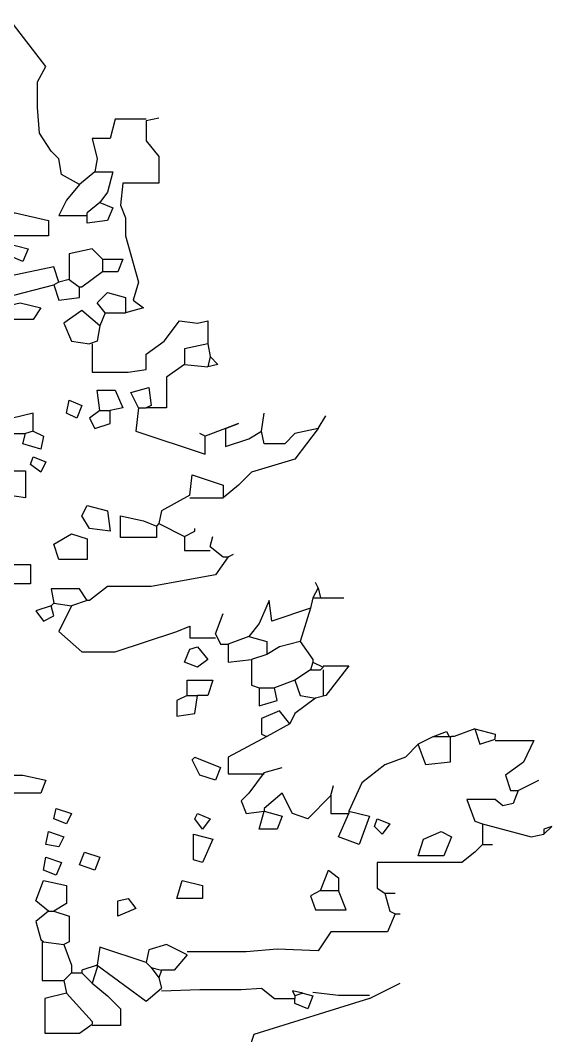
# Model space of a CAD drawing. Header units: metres. Extents: x -4 to 3.1, y -0.2 to 10.8.
# Drawn here: x -0.091 to 2.265, y 6.289 to 10.791 of the extents above; entities that cross this region are included whole.
import ezdxf

# ---------------------------------------------------------------- set-up
doc = ezdxf.new("R2010")
doc.units = ezdxf.units.M
doc.header["$LTSCALE"] = 0.2

msp = doc.modelspace()

# ---------------------------------------------------------------- linework, layer by layer
at = {"linetype": 'Continuous', "flags": 128}
for points in [[(0.1707, 10.0622), (0.0911, 10.1077), (0.0797, 10.176), (0.0455, 10.2102), (-0.0057, 10.2898), (-0.0142, 10.4037), (-0.0142, 10.5175), (0.0228, 10.5858), (-0.1366, 10.7907)], [(0.4667, 10.3468), (0.5236, 10.3581)], [(0.4667, 10.3468), (0.5236, 10.3581)], [(0.4667, 10.3468), (0.5236, 10.3581)], [(0.4667, 10.3468), (0.5236, 10.3581)], [(0.4667, 10.3468), (0.5236, 10.3581)], [(0.4667, 10.3468), (0.5236, 10.3581)], [(0.4667, 10.3468), (0.5236, 10.3581)], [(0.4667, 10.3468), (0.5236, 10.3581)], [(0.4667, 10.3524), (0.3301, 10.3524), (0.3073, 10.2671), (0.2277, 10.2671), (0.2504, 10.176), (0.239, 10.1191)], [(0.4667, 10.3524), (0.3301, 10.3524), (0.3073, 10.2671), (0.2277, 10.2671), (0.2504, 10.176), (0.239, 10.1191)], [(0.4667, 10.3524), (0.3301, 10.3524), (0.3073, 10.2671), (0.2277, 10.2671), (0.2504, 10.176), (0.239, 10.1191)], [(0.4667, 10.3524), (0.3301, 10.3524), (0.3073, 10.2671), (0.2277, 10.2671), (0.2504, 10.176), (0.239, 10.1191)], [(0.4667, 10.3524), (0.3301, 10.3524), (0.3073, 10.2671), (0.2277, 10.2671), (0.2504, 10.176), (0.239, 10.1191)], [(0.4667, 10.3524), (0.3301, 10.3524), (0.3073, 10.2671), (0.2277, 10.2671), (0.2504, 10.176), (0.239, 10.1191)], [(0.4667, 10.3524), (0.3301, 10.3524), (0.3073, 10.2671), (0.2277, 10.2671), (0.2504, 10.176), (0.239, 10.1191)], [(0.4667, 10.3524), (0.3301, 10.3524), (0.3073, 10.2671), (0.2277, 10.2671), (0.2504, 10.176), (0.239, 10.1191)], [(0.4667, 10.3524), (0.3301, 10.3524), (0.3073, 10.2671), (0.2277, 10.2671), (0.2504, 10.176), (0.239, 10.1191)], [(0.4667, 10.3524), (0.3301, 10.3524), (0.3073, 10.2671), (0.2277, 10.2671), (0.2504, 10.176), (0.239, 10.1191)], [(0.4667, 10.3524), (0.3301, 10.3524), (0.3073, 10.2671), (0.2277, 10.2671), (0.2504, 10.176), (0.239, 10.1191)], [(0.4667, 10.3524), (0.3301, 10.3524), (0.3073, 10.2671), (0.2277, 10.2671), (0.2504, 10.176), (0.239, 10.1191)], [(0.4667, 10.3524), (0.3301, 10.3524), (0.3073, 10.2671), (0.2277, 10.2671), (0.2504, 10.176), (0.239, 10.1191)], [(0.4667, 10.3524), (0.3301, 10.3524), (0.3073, 10.2671), (0.2277, 10.2671), (0.2504, 10.176), (0.239, 10.1191)], [(0.4667, 10.3524), (0.3301, 10.3524), (0.3073, 10.2671), (0.2277, 10.2671), (0.2504, 10.176), (0.239, 10.1191)], [(0.4667, 10.3524), (0.3301, 10.3524), (0.3073, 10.2671), (0.2277, 10.2671), (0.2504, 10.176), (0.239, 10.1191)], [(0.4667, 10.3524), (0.3301, 10.3524), (0.3073, 10.2671), (0.2277, 10.2671), (0.2504, 10.176), (0.239, 10.1191)], [(0.4667, 10.3524), (0.3301, 10.3524), (0.3073, 10.2671), (0.2277, 10.2671), (0.2504, 10.176), (0.239, 10.1191)], [(0.4667, 10.3524), (0.3301, 10.3524), (0.3073, 10.2671), (0.2277, 10.2671), (0.2504, 10.176), (0.239, 10.1191)], [(0.4667, 10.3524), (0.3301, 10.3524), (0.3073, 10.2671), (0.2277, 10.2671), (0.2504, 10.176), (0.239, 10.1191)], [(0.4667, 10.3524), (0.3301, 10.3524), (0.3073, 10.2671), (0.2277, 10.2671), (0.2504, 10.176), (0.239, 10.1191)], [(0.4667, 10.3524), (0.3301, 10.3524), (0.3073, 10.2671), (0.2277, 10.2671), (0.2504, 10.176), (0.239, 10.1191)], [(0.4667, 10.3468), (0.4667, 10.2557), (0.5236, 10.1874), (0.5236, 10.0679), (0.3642, 10.0679), (0.3529, 9.9711), (0.3756, 9.9142), (0.3756, 9.8345), (0.4325, 9.6297), (0.4098, 9.55), (0.4553, 9.5158), (0.3756, 9.4931)], [(0.4667, 10.3468), (0.4667, 10.2557), (0.5236, 10.1874), (0.5236, 10.0679), (0.3642, 10.0679), (0.3529, 9.9711), (0.3756, 9.9142), (0.3756, 9.8345), (0.4325, 9.6297), (0.4098, 9.55), (0.4553, 9.5158), (0.3756, 9.4931)], [(0.4667, 10.3468), (0.4667, 10.2557), (0.5236, 10.1874), (0.5236, 10.0679), (0.3642, 10.0679), (0.3529, 9.9711), (0.3756, 9.9142), (0.3756, 9.8345), (0.4325, 9.6297), (0.4098, 9.55), (0.4553, 9.5158), (0.3756, 9.4931)], [(0.239, 10.1191), (0.1707, 10.0622)], [(0.239, 10.1191), (0.1707, 10.0622)], [(0.239, 10.1191), (0.1707, 10.0622)], [(0.239, 10.1191), (0.1707, 10.0622)], [(0.239, 10.1191), (0.1707, 10.0622)], [(0.239, 10.1191), (0.3187, 10.1191), (0.2959, 10.028), (0.2618, 9.9825)], [(0.239, 10.1191), (0.3187, 10.1191), (0.2959, 10.028), (0.2618, 9.9825)], [(0.239, 10.1191), (0.3187, 10.1191), (0.2959, 10.028), (0.2618, 9.9825)], [(0.239, 10.1191), (0.3187, 10.1191), (0.2959, 10.028), (0.2618, 9.9825)], [(0.239, 10.1191), (0.3187, 10.1191), (0.2959, 10.028), (0.2618, 9.9825)], [(0.239, 10.1191), (0.3187, 10.1191), (0.2959, 10.028), (0.2618, 9.9825)], [(0.239, 10.1191), (0.3187, 10.1191), (0.2959, 10.028), (0.2618, 9.9825)], [(0.239, 10.1191), (0.3187, 10.1191), (0.2959, 10.028), (0.2618, 9.9825)], [(0.239, 10.1191), (0.3187, 10.1191), (0.2959, 10.028), (0.2618, 9.9825)], [(0.1707, 10.0622), (0.1138, 9.9939), (0.0797, 9.9256), (0.2049, 9.9256)], [(0.1707, 10.0622), (0.1138, 9.9939), (0.0797, 9.9256), (0.2049, 9.9256)], [(0.1707, 10.0622), (0.1138, 9.9939), (0.0797, 9.9256), (0.2049, 9.9256)], [(0.1707, 10.0622), (0.1138, 9.9939), (0.0797, 9.9256), (0.2049, 9.9256)], [(0.1707, 10.0622), (0.1138, 9.9939), (0.0797, 9.9256), (0.2049, 9.9256)], [(0.1707, 10.0622), (0.1138, 9.9939), (0.0797, 9.9256), (0.2049, 9.9256)], [(0.1707, 10.0622), (0.1138, 9.9939), (0.0797, 9.9256), (0.2049, 9.9256)], [(0.1707, 10.0622), (0.1138, 9.9939), (0.0797, 9.9256), (0.2049, 9.9256)], [(0.1707, 10.0622), (0.1138, 9.9939), (0.0797, 9.9256), (0.2049, 9.9256)], [(0.1707, 10.0622), (0.1138, 9.9939), (0.0797, 9.9256), (0.2049, 9.9256)], [(0.1707, 10.0622), (0.1138, 9.9939), (0.0797, 9.9256), (0.2049, 9.9256)], [(0.1707, 10.0622), (0.1138, 9.9939), (0.0797, 9.9256), (0.2049, 9.9256)], [(0.1707, 10.0622), (0.1138, 9.9939), (0.0797, 9.9256), (0.2049, 9.9256)], [(0.1707, 10.0622), (0.1138, 9.9939), (0.0797, 9.9256), (0.2049, 9.9256)], [(0.1707, 10.0622), (0.1138, 9.9939), (0.0797, 9.9256), (0.2049, 9.9256)], [(0.1707, 10.0622), (0.1138, 9.9939), (0.0797, 9.9256), (0.2049, 9.9256)], [(0.1707, 10.0622), (0.1138, 9.9939), (0.0797, 9.9256), (0.2049, 9.9256)], [(0.1707, 10.0622), (0.1138, 9.9939), (0.0797, 9.9256), (0.2049, 9.9256)], [(0.2618, 9.9825), (0.3187, 9.9597), (0.2959, 9.9028), (0.2049, 9.8915), (0.2049, 9.937)], [(0.2618, 9.9825), (0.3187, 9.9597), (0.2959, 9.9028), (0.2049, 9.8915), (0.2049, 9.937)], [(0.2618, 9.9825), (0.2049, 9.937)], [(0.2618, 9.9825), (0.2049, 9.937)], [(0.2618, 9.9825), (0.2049, 9.937)], [(0.2618, 9.9825), (0.2049, 9.937)], [(-0.1138, 9.937), (0.0341, 9.9028), (0.0341, 9.8345), (-0.2504, 9.8345), (-0.2618, 9.937), (-0.1138, 9.937)], [(-0.1138, 9.937), (0.0341, 9.9028), (0.0341, 9.8345), (-0.2504, 9.8345), (-0.2618, 9.937), (-0.1138, 9.937)], [(-0.148, 9.8004), (-0.0569, 9.7776), (-0.0797, 9.7207), (-0.1594, 9.7549), (-0.148, 9.8004)], [(0.2732, 9.7321), (0.2277, 9.7776), (0.1252, 9.7549), (0.1252, 9.641)], [(0.2732, 9.7321), (0.2277, 9.7776), (0.1252, 9.7549), (0.1252, 9.641)], [(0.2732, 9.7321), (0.3642, 9.7321), (0.3415, 9.6752), (0.2732, 9.6752)], [(0.2732, 9.7321), (0.3642, 9.7321), (0.3415, 9.6752), (0.2732, 9.6752)], [(0.2732, 9.7321), (0.3642, 9.7321), (0.3415, 9.6752), (0.2732, 9.6752)], [(0.2732, 9.7321), (0.3642, 9.7321), (0.3415, 9.6752), (0.2732, 9.6752)], [(0.2732, 9.7321), (0.2732, 9.6752)], [(0.2732, 9.7321), (0.3642, 9.7321), (0.3415, 9.6752), (0.2732, 9.6752)], [(0.2732, 9.7321), (0.2732, 9.6752)], [(0.2732, 9.7321), (0.2732, 9.6752)], [(0.2732, 9.7321), (0.2732, 9.6752)], [(0.0797, 9.6297), (0.0569, 9.698), (-0.1594, 9.6524), (-0.1594, 9.5614), (0.0569, 9.6183)], [(0.0797, 9.6297), (0.0569, 9.698), (-0.1594, 9.6524), (-0.1594, 9.5614), (0.0569, 9.6183)], [(0.0797, 9.6297), (0.0569, 9.698), (-0.1594, 9.6524), (-0.1594, 9.5614), (0.0569, 9.6183)], [(0.0797, 9.6297), (0.0569, 9.698), (-0.1594, 9.6524), (-0.1594, 9.5614), (0.0569, 9.6183)], [(0.0797, 9.6297), (0.0569, 9.698), (-0.1594, 9.6524), (-0.1594, 9.5614), (0.0569, 9.6183)], [(0.0797, 9.6297), (0.0569, 9.698), (-0.1594, 9.6524), (-0.1594, 9.5614), (0.0569, 9.6183)], [(0.0797, 9.6297), (0.0569, 9.698), (-0.1594, 9.6524), (-0.1594, 9.5614), (0.0569, 9.6183)], [(0.0797, 9.6297), (0.0569, 9.698), (-0.1594, 9.6524), (-0.1594, 9.5614), (0.0569, 9.6183)], [(0.1252, 9.641), (0.0797, 9.6297)], [(0.1252, 9.641), (0.0797, 9.6297)], [(0.1252, 9.641), (0.0797, 9.6297)], [(0.1252, 9.641), (0.1707, 9.6069)], [(0.1252, 9.641), (0.1707, 9.6069)], [(0.1252, 9.641), (0.1707, 9.6069)], [(0.1252, 9.641), (0.1707, 9.6069)], [(0.1252, 9.641), (0.1707, 9.6069)], [(0.2732, 9.6752), (0.1821, 9.6069), (0.1707, 9.6069)], [(0.2732, 9.6752), (0.1821, 9.6069), (0.1707, 9.6069)], [(0.2732, 9.6752), (0.1821, 9.6069), (0.1707, 9.6069)], [(0.2732, 9.6752), (0.1821, 9.6069), (0.1707, 9.6069)], [(0.2732, 9.6752), (0.1821, 9.6069), (0.1707, 9.6069)], [(0.2732, 9.6752), (0.1821, 9.6069), (0.1707, 9.6069)], [(0.2732, 9.6752), (0.1821, 9.6069), (0.1707, 9.6069)], [(0.2732, 9.6752), (0.1821, 9.6069), (0.1707, 9.6069)], [(0.0797, 9.6297), (0.0569, 9.6183)], [(0.0797, 9.6297), (0.0569, 9.6183)], [(0.0797, 9.6297), (0.0569, 9.6183)], [(0.0569, 9.6183), (0.0797, 9.55), (0.1707, 9.5614), (0.1707, 9.6069)], [(0.0569, 9.6183), (0.0797, 9.55), (0.1707, 9.5614), (0.1707, 9.6069)], [(0.2846, 9.4931), (0.2504, 9.5386), (0.2959, 9.5841), (0.3756, 9.5614), (0.3756, 9.4931)], [(0.2846, 9.4931), (0.2504, 9.5386), (0.2959, 9.5841), (0.3756, 9.5614), (0.3756, 9.4931)], [(0.2846, 9.4931), (0.2504, 9.5386), (0.2959, 9.5841), (0.3756, 9.5614), (0.3756, 9.4931)], [(0.2846, 9.4931), (0.2504, 9.5386), (0.2959, 9.5841), (0.3756, 9.5614), (0.3756, 9.4931)], [(0.2846, 9.4931), (0.2504, 9.5386), (0.2959, 9.5841), (0.3756, 9.5614), (0.3756, 9.4931)], [(-0.0911, 9.5386), (0, 9.5158), (-0.0341, 9.4646), (-0.1594, 9.4646), (-0.1366, 9.5272), (-0.0911, 9.5386)], [(0.2618, 9.4362), (0.1821, 9.5044), (0.1024, 9.4475), (0.1366, 9.3679), (0.2163, 9.3565)], [(0.2618, 9.4362), (0.1821, 9.5044), (0.1024, 9.4475), (0.1366, 9.3679), (0.2163, 9.3565)], [(0.2618, 9.4362), (0.1821, 9.5044), (0.1024, 9.4475), (0.1366, 9.3679), (0.2163, 9.3565)], [(0.2618, 9.4362), (0.1821, 9.5044), (0.1024, 9.4475), (0.1366, 9.3679), (0.2163, 9.3565)], [(0.2618, 9.4362), (0.1821, 9.5044), (0.1024, 9.4475), (0.1366, 9.3679), (0.2163, 9.3565)], [(0.2618, 9.4362), (0.1821, 9.5044), (0.1024, 9.4475), (0.1366, 9.3679), (0.2163, 9.3565)], [(0.2618, 9.4362), (0.1821, 9.5044), (0.1024, 9.4475), (0.1366, 9.3679), (0.2163, 9.3565)], [(0.2618, 9.4362), (0.1821, 9.5044), (0.1024, 9.4475), (0.1366, 9.3679), (0.2163, 9.3565)], [(0.2618, 9.4362), (0.1821, 9.5044), (0.1024, 9.4475), (0.1366, 9.3679), (0.2163, 9.3565)], [(0.2618, 9.4362), (0.1821, 9.5044), (0.1024, 9.4475), (0.1366, 9.3679), (0.2163, 9.3565)], [(0.2618, 9.4362), (0.1821, 9.5044), (0.1024, 9.4475), (0.1366, 9.3679), (0.2163, 9.3565)], [(0.2618, 9.4362), (0.1821, 9.5044), (0.1024, 9.4475), (0.1366, 9.3679), (0.2163, 9.3565)], [(0.2618, 9.4362), (0.1821, 9.5044), (0.1024, 9.4475), (0.1366, 9.3679), (0.2163, 9.3565)], [(0.2618, 9.4362), (0.1821, 9.5044), (0.1024, 9.4475), (0.1366, 9.3679), (0.2163, 9.3565)], [(0.2618, 9.4362), (0.1821, 9.5044), (0.1024, 9.4475), (0.1366, 9.3679), (0.2163, 9.3565)], [(0.2618, 9.4362), (0.1821, 9.5044), (0.1024, 9.4475), (0.1366, 9.3679), (0.2163, 9.3565)], [(0.2618, 9.4362), (0.1821, 9.5044), (0.1024, 9.4475), (0.1366, 9.3679), (0.2163, 9.3565)], [(0.2618, 9.4362), (0.1821, 9.5044), (0.1024, 9.4475), (0.1366, 9.3679), (0.2163, 9.3565)], [(0.2618, 9.4362), (0.1821, 9.5044), (0.1024, 9.4475), (0.1366, 9.3679), (0.2163, 9.3565)], [(0.2618, 9.4362), (0.1821, 9.5044), (0.1024, 9.4475), (0.1366, 9.3679), (0.2163, 9.3565)], [(0.2618, 9.4362), (0.1821, 9.5044), (0.1024, 9.4475), (0.1366, 9.3679), (0.2163, 9.3565)], [(0.2618, 9.4362), (0.1821, 9.5044), (0.1024, 9.4475), (0.1366, 9.3679), (0.2163, 9.3565)], [(0.2618, 9.4362), (0.1821, 9.5044), (0.1024, 9.4475), (0.1366, 9.3679), (0.2163, 9.3565)], [(0.2618, 9.4362), (0.1821, 9.5044), (0.1024, 9.4475), (0.1366, 9.3679), (0.2163, 9.3565)], [(0.2618, 9.4362), (0.1821, 9.5044), (0.1024, 9.4475), (0.1366, 9.3679), (0.2163, 9.3565)], [(0.2618, 9.4362), (0.1821, 9.5044), (0.1024, 9.4475), (0.1366, 9.3679), (0.2163, 9.3565)], [(0.2277, 9.3565), (0.2277, 9.2313), (0.387, 9.2313), (0.4667, 9.2427), (0.4667, 9.3109), (0.5464, 9.3679), (0.6147, 9.4589), (0.6943, 9.4475), (0.7399, 9.4589), (0.7399, 9.3565)], [(0.2846, 9.4931), (0.2618, 9.4362)], [(0.2846, 9.4931), (0.2618, 9.4362)], [(0.2846, 9.4931), (0.3756, 9.4931)], [(0.2846, 9.4931), (0.3756, 9.4931)], [(0.2846, 9.4931), (0.3756, 9.4931)], [(0.2618, 9.4362), (0.2504, 9.3679), (0.2163, 9.3565)], [(0.2618, 9.4362), (0.2504, 9.3679), (0.2163, 9.3565)], [(0.2618, 9.4362), (0.2504, 9.3679), (0.2163, 9.3565)], [(0.7399, 9.3565), (0.6374, 9.3337), (0.6374, 9.2654)], [(0.7399, 9.3565), (0.6374, 9.3337), (0.6374, 9.2654)], [(0.7399, 9.3565), (0.6374, 9.3337), (0.6374, 9.2654)], [(0.7399, 9.3565), (0.7512, 9.2996)], [(0.7512, 9.2996), (0.7854, 9.2654), (0.7399, 9.254)], [(0.7512, 9.2996), (0.7399, 9.254)], [(0.7512, 9.2996), (0.7399, 9.254)], [(0.7512, 9.2996), (0.7854, 9.2654), (0.7399, 9.254)], [(0.6374, 9.2654), (0.5577, 9.2085), (0.5577, 9.0719), (0.4667, 9.0719)], [(0.6374, 9.2654), (0.5577, 9.2085), (0.5577, 9.0719), (0.4667, 9.0719)], [(0.6374, 9.2654), (0.5577, 9.2085), (0.5577, 9.0719), (0.4667, 9.0719)], [(0.6374, 9.2654), (0.5577, 9.2085), (0.5577, 9.0719), (0.4667, 9.0719)], [(0.6374, 9.2654), (0.5577, 9.2085), (0.5577, 9.0719), (0.4667, 9.0719)], [(0.6374, 9.2654), (0.5577, 9.2085), (0.5577, 9.0719), (0.4667, 9.0719)], [(0.6374, 9.2654), (0.5577, 9.2085), (0.5577, 9.0719), (0.4667, 9.0719)], [(0.6374, 9.2654), (0.5577, 9.2085), (0.5577, 9.0719), (0.4667, 9.0719)], [(0.6374, 9.2654), (0.7399, 9.254)], [(0.6374, 9.2654), (0.7399, 9.254)], [(0.6374, 9.2654), (0.7399, 9.254)], [(0.6374, 9.2654), (0.7399, 9.254)], [(0.2618, 9.0605), (0.2504, 9.1516), (0.3301, 9.1516), (0.3642, 9.0719), (0.3073, 9.0605)], [(0.2618, 9.0605), (0.2504, 9.1516), (0.3301, 9.1516), (0.3642, 9.0719), (0.3073, 9.0605)], [(0.2618, 9.0605), (0.2504, 9.1516), (0.3301, 9.1516), (0.3642, 9.0719), (0.3073, 9.0605)], [(0.4325, 9.0719), (0.3984, 9.1402), (0.4781, 9.163), (0.4894, 9.0833), (0.4667, 9.0719)], [(0.1252, 9.1061), (0.1821, 9.0833), (0.1594, 9.0264), (0.1138, 9.0491), (0.1252, 9.1061)], [(0.1252, 9.1061), (0.1821, 9.0833), (0.1594, 9.0264), (0.1138, 9.0491), (0.1252, 9.1061)], [(-0.0341, 8.9695), (-0.0341, 9.0491), (-0.1252, 9.0264), (-0.1252, 8.9581), (-0.0683, 8.9581)], [(-0.0341, 8.9695), (-0.0341, 9.0491), (-0.1252, 9.0264), (-0.1252, 8.9581), (-0.0683, 8.9581)], [(-0.0341, 8.9695), (-0.0341, 9.0491), (-0.1252, 9.0264), (-0.1252, 8.9581), (-0.0683, 8.9581)], [(-0.0341, 8.9695), (-0.0341, 9.0491), (-0.1252, 9.0264), (-0.1252, 8.9581), (-0.0683, 8.9581)], [(0.2618, 9.0605), (0.2163, 9.0264), (0.239, 8.9808), (0.3073, 9.0036), (0.3073, 9.0605)], [(0.2618, 9.0605), (0.2163, 9.0264), (0.239, 8.9808), (0.3073, 9.0036), (0.3073, 9.0605)], [(0.2618, 9.0605), (0.2163, 9.0264), (0.239, 8.9808), (0.3073, 9.0036), (0.3073, 9.0605)], [(0.2618, 9.0605), (0.2163, 9.0264), (0.239, 8.9808), (0.3073, 9.0036), (0.3073, 9.0605)], [(0.2618, 9.0605), (0.2163, 9.0264), (0.239, 8.9808), (0.3073, 9.0036), (0.3073, 9.0605)], [(0.2618, 9.0605), (0.2163, 9.0264), (0.239, 8.9808), (0.3073, 9.0036), (0.3073, 9.0605)], [(0.2618, 9.0605), (0.2163, 9.0264), (0.239, 8.9808), (0.3073, 9.0036), (0.3073, 9.0605)], [(0.2618, 9.0605), (0.2163, 9.0264), (0.239, 8.9808), (0.3073, 9.0036), (0.3073, 9.0605)], [(0.2618, 9.0605), (0.2163, 9.0264), (0.239, 8.9808), (0.3073, 9.0036), (0.3073, 9.0605)], [(0.2618, 9.0605), (0.3073, 9.0605)], [(0.2618, 9.0605), (0.3073, 9.0605)], [(0.2618, 9.0605), (0.3073, 9.0605)], [(0.2618, 9.0605), (0.3073, 9.0605)], [(0.4325, 9.0719), (0.4212, 8.9695), (0.7285, 8.867), (0.7285, 8.9467)], [(0.4325, 9.0719), (0.4667, 9.0719)], [(0.4325, 9.0719), (0.4667, 9.0719)], [(0.4325, 9.0719), (0.4667, 9.0719)], [(0.4325, 9.0719), (0.4667, 9.0719)], [(0.4325, 9.0719), (0.4667, 9.0719)], [(0.4325, 9.0719), (0.4667, 9.0719)], [(0.4325, 9.0719), (0.4667, 9.0719)], [(0.4325, 9.0719), (0.4667, 9.0719)], [(0.4325, 9.0719), (0.4667, 9.0719)], [(0.4325, 9.0719), (0.4667, 9.0719)], [(0.9789, 8.9695), (0.9903, 9.0491)], [(0.9789, 8.9695), (0.9903, 9.0491)], [(0.9789, 8.9695), (0.9903, 9.0491)], [(0.9789, 8.9695), (0.9903, 9.0491)], [(0.9789, 8.9695), (0.9903, 9.0491)], [(0.9789, 8.9695), (0.9903, 9.0491)], [(0.9789, 8.9695), (0.9903, 9.0491)], [(0.9789, 8.9695), (0.9903, 9.0491)], [(0.9789, 8.9695), (0.9903, 9.0491)], [(0.9789, 8.9695), (0.9903, 9.0491)], [(0.9789, 8.9695), (0.9903, 9.0491)], [(0.9789, 8.9695), (0.9903, 9.0491)], [(1.2293, 8.9808), (1.2635, 9.0378)], [(1.2293, 8.9808), (1.2635, 9.0378)], [(-0.0341, 8.9695), (0.0114, 8.9467), (0, 8.8898), (-0.0797, 8.9126), (-0.0683, 8.9581)], [(-0.0341, 8.9695), (0.0114, 8.9467), (0, 8.8898), (-0.0797, 8.9126), (-0.0683, 8.9581)], [(-0.0341, 8.9695), (0.0114, 8.9467), (0, 8.8898), (-0.0797, 8.9126), (-0.0683, 8.9581)], [(-0.0341, 8.9695), (0.0114, 8.9467), (0, 8.8898), (-0.0797, 8.9126), (-0.0683, 8.9581)], [(-0.0341, 8.9695), (0.0114, 8.9467), (0, 8.8898), (-0.0797, 8.9126), (-0.0683, 8.9581)], [(-0.0341, 8.9695), (0.0114, 8.9467), (0, 8.8898), (-0.0797, 8.9126), (-0.0683, 8.9581)], [(-0.0341, 8.9695), (-0.0683, 8.9581)], [(0.8195, 8.9808), (0.7285, 8.9467)], [(1.2293, 8.9808), (1.1269, 8.8443), (0.9334, 8.7873), (0.8765, 8.7304), (0.8082, 8.6735)], [(1.2293, 8.9808), (1.1269, 8.8443), (0.9334, 8.7873), (0.8765, 8.7304), (0.8082, 8.6735)], [(0.8195, 8.9808), (0.8765, 9.0036), (0.8195, 8.9808)], [(0.8195, 8.9808), (0.8765, 9.0036), (0.8195, 8.9808)], [(0.8195, 8.9808), (0.8765, 9.0036), (0.8195, 8.9808)], [(0.8195, 8.9808), (0.8765, 9.0036), (0.8195, 8.9808)], [(0.8195, 8.9808), (0.8765, 9.0036), (0.8195, 8.9808)], [(0.8195, 8.9808), (0.8765, 9.0036), (0.8195, 8.9808)], [(0.8195, 8.9808), (0.8765, 9.0036), (0.8195, 8.9808)], [(0.8195, 8.9808), (0.8765, 9.0036), (0.8195, 8.9808)], [(0.8195, 8.9808), (0.8195, 8.9695)], [(0.8195, 8.9808), (0.8195, 8.9695)], [(0.8195, 8.9808), (0.8195, 8.9695)], [(0.8195, 8.9808), (0.8195, 8.9695)], [(0.8195, 8.9808), (0.8195, 8.9695)], [(0.8195, 8.9695), (0.8195, 8.9012), (0.922, 8.9353), (0.9789, 8.9695)], [(0.8195, 8.9695), (0.8195, 8.9012), (0.922, 8.9353), (0.9789, 8.9695)], [(0.8195, 8.9695), (0.8195, 8.9012), (0.922, 8.9353), (0.9789, 8.9695)], [(1.2293, 8.9808), (1.1269, 8.9581), (1.0813, 8.9126), (0.9903, 8.9126), (0.9789, 8.9695)], [(1.2293, 8.9808), (1.1269, 8.9581), (1.0813, 8.9126), (0.9903, 8.9126), (0.9789, 8.9695)], [(0.7285, 8.9467), (0.7057, 8.9581)], [(0.7285, 8.9467), (0.7057, 8.9581)], [(0.7285, 8.9467), (0.7057, 8.9581)], [(0.7285, 8.9467), (0.7057, 8.9581)], [(0.7285, 8.9467), (0.7057, 8.9581)], [(0.7285, 8.9467), (0.7057, 8.9581)], [(-0.0341, 8.8556), (0.0228, 8.8329), (0, 8.7873), (-0.0455, 8.8215), (-0.0341, 8.8556)], [(-0.0341, 8.8556), (0.0228, 8.8329), (0, 8.7873), (-0.0455, 8.8215), (-0.0341, 8.8556)], [(-0.1935, 8.7077), (-0.1821, 8.793), (-0.0683, 8.793), (-0.0683, 8.6735), (-0.148, 8.6849)], [(0.6602, 8.6849), (0.6716, 8.776), (0.8082, 8.7304), (0.8082, 8.6735)], [(0.6602, 8.6849), (0.6716, 8.776), (0.8082, 8.7304), (0.8082, 8.6735)], [(0.6602, 8.6849), (0.535, 8.6166), (0.5236, 8.5597)], [(0.6602, 8.6849), (0.535, 8.6166), (0.5236, 8.5597)], [(0.6602, 8.6735), (0.7854, 8.6735), (0.8082, 8.6735)], [(0.6602, 8.6735), (0.7854, 8.6735), (0.8082, 8.6735)], [(0.6602, 8.6735), (0.7854, 8.6735), (0.8082, 8.6735)], [(0.2049, 8.6394), (0.2959, 8.6166), (0.3073, 8.5255), (0.2163, 8.5369), (0.1821, 8.5938), (0.2049, 8.6394)], [(0.5122, 8.5483), (0.5122, 8.4971), (0.3529, 8.4971), (0.3529, 8.5938), (0.4553, 8.5711), (0.5122, 8.5483)], [(0.5122, 8.5483), (0.5122, 8.4971), (0.3529, 8.4971), (0.3529, 8.5938), (0.4553, 8.5711), (0.5122, 8.5483)], [(0.5122, 8.5483), (0.5122, 8.4971), (0.3529, 8.4971), (0.3529, 8.5938), (0.4553, 8.5711), (0.5122, 8.5483)], [(0.5122, 8.5483), (0.5122, 8.4971), (0.3529, 8.4971), (0.3529, 8.5938), (0.4553, 8.5711), (0.5122, 8.5483)], [(0.5122, 8.5483), (0.5122, 8.4971), (0.3529, 8.4971), (0.3529, 8.5938), (0.4553, 8.5711), (0.5122, 8.5483)], [(0.5236, 8.5597), (0.5122, 8.5483)], [(0.5236, 8.5597), (0.5122, 8.5483)], [(0.5236, 8.5597), (0.5122, 8.5483)], [(0.5236, 8.5597), (0.6374, 8.5028)], [(0.5236, 8.5597), (0.6374, 8.5028)], [(0.1366, 8.5142), (0.2049, 8.4914), (0.2049, 8.4003), (0.0797, 8.4003), (0.0569, 8.4686), (0.1366, 8.5142)], [(0.6374, 8.5028), (0.683, 8.5255), (0.683, 8.5369)], [(0.6374, 8.5028), (0.683, 8.5255), (0.683, 8.5369)], [(0.6374, 8.5028), (0.683, 8.5255), (0.683, 8.5369)], [(0.6374, 8.5028), (0.683, 8.5255), (0.683, 8.5369)], [(0.6374, 8.5028), (0.683, 8.5255), (0.683, 8.5369)], [(0.6374, 8.5028), (0.683, 8.5255), (0.683, 8.5369)], [(0.6374, 8.5028), (0.683, 8.5255), (0.683, 8.5369)], [(0.6374, 8.5028), (0.6374, 8.4402), (0.7512, 8.4402)], [(0.6374, 8.5028), (0.6374, 8.4402), (0.7512, 8.4402)], [(0.6374, 8.5028), (0.6374, 8.4402), (0.7512, 8.4402)], [(0.6374, 8.5028), (0.6374, 8.4402), (0.7512, 8.4402)], [(0.6374, 8.5028), (0.6374, 8.4402), (0.7512, 8.4402)], [(0.6374, 8.5028), (0.6374, 8.4402), (0.7512, 8.4402)], [(0.6374, 8.5028), (0.6374, 8.4402), (0.7512, 8.4402)], [(0.6374, 8.5028), (0.6374, 8.4402), (0.7512, 8.4402)], [(0.6374, 8.5028), (0.6374, 8.4402), (0.7512, 8.4402)], [(0.6374, 8.5028), (0.6374, 8.4402), (0.7512, 8.4402)], [(0.7512, 8.4573), (0.7626, 8.5028)], [(0.7512, 8.4573), (0.8082, 8.4117), (0.8309, 8.4117)], [(0.7512, 8.4573), (0.8082, 8.4117), (0.8309, 8.4117)], [(0.7512, 8.4573), (0.8082, 8.4117), (0.8309, 8.4117)], [(0.7512, 8.4573), (0.8082, 8.4117), (0.8309, 8.4117)], [(0.8309, 8.4117), (0.8537, 8.4231)], [(0.8309, 8.4117), (0.8537, 8.4231)], [(0.8309, 8.4117), (0.8537, 8.4231)], [(0.8309, 8.4117), (0.8537, 8.4231)], [(0.8309, 8.4117), (0.8537, 8.4231)], [(0.8309, 8.4117), (0.8537, 8.4231)], [(-0.1594, 8.3776), (-0.0455, 8.3776), (-0.0455, 8.2922), (-0.1707, 8.2922), (-0.1594, 8.3776)], [(0.8309, 8.4117), (0.774, 8.332), (0.4894, 8.2808), (0.2959, 8.2808), (0.2163, 8.2182), (0.2049, 8.2182)], [(0.8309, 8.4117), (0.774, 8.332), (0.4894, 8.2808), (0.2959, 8.2808), (0.2163, 8.2182), (0.2049, 8.2182)], [(1.2293, 8.2751), (1.2179, 8.2979)], [(1.2293, 8.2751), (1.2179, 8.2979)], [(1.2293, 8.2751), (1.2179, 8.2979)], [(1.2293, 8.2751), (1.2179, 8.2979)], [(1.2293, 8.2751), (1.2179, 8.2979)], [(1.2293, 8.2751), (1.2179, 8.2979)], [(0.2049, 8.2182), (0.1707, 8.2694), (0.0455, 8.2694), (0.0569, 8.2068)], [(1.2293, 8.2751), (1.2065, 8.2296)], [(1.2293, 8.2751), (1.2065, 8.2296)], [(1.2293, 8.2751), (1.2407, 8.2296)], [(0.0455, 8.1954), (-0.0228, 8.1727), (0.0114, 8.1272), (0.0569, 8.1499), (0.0455, 8.1954)], [(0.0455, 8.1954), (-0.0228, 8.1727), (0.0114, 8.1272), (0.0569, 8.1499), (0.0455, 8.1954)], [(0.0569, 8.2068), (0.0455, 8.1954)], [(0.0569, 8.2068), (0.0455, 8.1954)], [(0.0569, 8.2068), (0.0455, 8.1954)], [(0.0569, 8.2068), (0.0455, 8.1954)], [(0.0569, 8.2068), (0.0455, 8.1954)], [(0.0569, 8.2068), (0.1366, 8.1954)], [(0.0569, 8.2068), (0.1366, 8.1954)], [(0.0569, 8.2068), (0.1366, 8.1954)], [(0.0569, 8.2068), (0.1366, 8.1954)], [(0.1366, 8.1954), (0.0797, 8.0816), (0.1821, 7.9906), (0.3301, 7.9906), (0.6033, 8.0816), (0.6602, 8.1044), (0.6602, 8.0532), (0.774, 8.0532)], [(0.1366, 8.1954), (0.0797, 8.0816), (0.1821, 7.9906), (0.3301, 7.9906), (0.6033, 8.0816), (0.6602, 8.1044), (0.6602, 8.0532), (0.774, 8.0532)], [(0.1366, 8.1954), (0.0797, 8.0816), (0.1821, 7.9906), (0.3301, 7.9906), (0.6033, 8.0816), (0.6602, 8.1044), (0.6602, 8.0532), (0.774, 8.0532)], [(0.2049, 8.2182), (0.1366, 8.1954)], [(0.2049, 8.2182), (0.1366, 8.1954)], [(0.2049, 8.2182), (0.1366, 8.1954)], [(1.1952, 8.1841), (1.0244, 8.1272), (1.0131, 8.2182), (0.9675, 8.1158), (0.922, 8.0589)], [(1.2065, 8.2296), (1.1952, 8.1841)], [(1.2065, 8.2296), (1.1952, 8.1841)], [(1.2065, 8.2296), (1.2407, 8.2296)], [(1.2065, 8.2296), (1.2407, 8.2296)], [(1.2065, 8.2296), (1.2407, 8.2296)], [(1.2407, 8.2296), (1.3431, 8.2296)], [(1.2407, 8.2296), (1.3431, 8.2296)], [(1.2407, 8.2296), (1.3431, 8.2296)], [(1.2407, 8.2296), (1.3431, 8.2296)], [(1.2407, 8.2296), (1.3431, 8.2296)], [(1.2407, 8.2296), (1.3431, 8.2296)], [(0.774, 8.0702), (0.8082, 8.1613)], [(1.1952, 8.1841), (1.1496, 8.0361)], [(1.1952, 8.1841), (1.1496, 8.0361)], [(1.1952, 8.1841), (1.1496, 8.0361)], [(1.1952, 8.1841), (1.1496, 8.0361)], [(1.1952, 8.1841), (1.1496, 8.0361)], [(1.1952, 8.1841), (1.1496, 8.0361)], [(1.1952, 8.1841), (1.1496, 8.0361)], [(0.774, 8.0702), (0.7968, 8.0247), (0.8309, 8.0247)], [(0.774, 8.0702), (0.7968, 8.0247), (0.8309, 8.0247)], [(0.922, 8.0589), (0.8309, 8.0247)], [(0.922, 8.0589), (0.8309, 8.0247)], [(0.922, 8.0589), (1.0017, 8.0361), (1.0017, 7.9792)], [(0.922, 8.0589), (1.0017, 8.0361), (1.0017, 7.9792)], [(0.922, 8.0589), (1.0017, 8.0361), (1.0017, 7.9792)], [(0.922, 8.0589), (1.0017, 8.0361), (1.0017, 7.9792)], [(0.922, 8.0589), (1.0017, 8.0361), (1.0017, 7.9792)], [(0.6943, 8.0133), (0.7399, 7.9564), (0.6943, 7.9223), (0.6374, 7.945), (0.6602, 8.0019), (0.6943, 8.0133)], [(0.8309, 8.0247), (0.8309, 7.945), (0.9334, 7.9564)], [(0.8309, 8.0247), (0.8309, 7.945), (0.9334, 7.9564)], [(0.8309, 8.0247), (0.8309, 7.945), (0.9334, 7.9564)], [(0.8309, 8.0247), (0.8309, 7.945), (0.9334, 7.9564)], [(1.1496, 8.0361), (1.0586, 8.0133), (1.0017, 7.9792)], [(1.1496, 8.0361), (1.0586, 8.0133), (1.0017, 7.9792)], [(1.1496, 8.0361), (1.0586, 8.0133), (1.0017, 7.9792)], [(1.1496, 8.0361), (1.2065, 7.9564), (1.2065, 7.945)], [(1.1496, 8.0361), (1.2065, 7.9564), (1.2065, 7.945)], [(1.1496, 8.0361), (1.2065, 7.9564), (1.2065, 7.945)], [(1.1496, 8.0361), (1.2065, 7.9564), (1.2065, 7.945)], [(1.1496, 8.0361), (1.2065, 7.9564), (1.2065, 7.945)], [(1.1496, 8.0361), (1.2065, 7.9564), (1.2065, 7.945)], [(1.0017, 7.9792), (0.9334, 7.9564)], [(1.0017, 7.9792), (0.9334, 7.9564)], [(1.0017, 7.9792), (0.9334, 7.9564)], [(1.0017, 7.9792), (0.9334, 7.9564)], [(0.9334, 7.9564), (0.9334, 7.8426), (0.9675, 7.8312)], [(0.9334, 7.9564), (0.9334, 7.8426), (0.9675, 7.8312)], [(0.9334, 7.9564), (0.9334, 7.8426), (0.9675, 7.8312)], [(0.9334, 7.9564), (0.9334, 7.8426), (0.9675, 7.8312)], [(0.9334, 7.9564), (0.9334, 7.8426), (0.9675, 7.8312)], [(0.9334, 7.9564), (0.9334, 7.8426), (0.9675, 7.8312)], [(0.9334, 7.9564), (0.9334, 7.8426), (0.9675, 7.8312)], [(1.2065, 7.945), (1.1952, 7.9109)], [(1.2065, 7.945), (1.2521, 7.9223)], [(1.2065, 7.945), (1.2521, 7.9223)], [(1.2521, 7.928), (1.3659, 7.928), (1.2635, 7.7971)], [(1.1952, 7.9109), (1.1269, 7.8654)], [(1.1952, 7.9109), (1.1269, 7.8654)], [(1.1952, 7.9109), (1.1269, 7.8654)], [(1.1952, 7.9109), (1.1269, 7.8654)], [(1.1952, 7.9109), (1.1269, 7.8654)], [(1.1952, 7.9109), (1.2407, 7.9109)], [(1.1952, 7.9109), (1.2407, 7.9109)], [(1.1952, 7.9109), (1.2407, 7.9109)], [(1.1952, 7.9109), (1.2407, 7.9109)], [(1.1952, 7.9109), (1.2407, 7.9109)], [(1.2521, 7.9223), (1.2407, 7.9109)], [(1.2521, 7.9223), (1.2407, 7.9109)], [(1.2521, 7.9223), (1.2407, 7.9109)], [(1.2521, 7.9223), (1.2407, 7.9109)], [(1.2521, 7.9223), (1.2407, 7.9109)], [(1.2521, 7.9223), (1.2407, 7.9109)], [(1.2521, 7.9223), (1.2407, 7.9109)], [(1.2521, 7.9109), (1.2521, 7.7971)], [(0.6488, 7.7971), (0.6488, 7.8654), (0.7626, 7.8654), (0.7399, 7.7971), (0.6943, 7.7971)], [(0.6488, 7.7971), (0.6488, 7.8654), (0.7626, 7.8654), (0.7399, 7.7971), (0.6943, 7.7971)], [(0.6488, 7.7971), (0.6488, 7.8654), (0.7626, 7.8654), (0.7399, 7.7971), (0.6943, 7.7971)], [(0.6488, 7.7971), (0.6488, 7.8654), (0.7626, 7.8654), (0.7399, 7.7971), (0.6943, 7.7971)], [(0.6488, 7.7971), (0.6488, 7.8654), (0.7626, 7.8654), (0.7399, 7.7971), (0.6943, 7.7971)], [(0.6488, 7.7971), (0.6488, 7.8654), (0.7626, 7.8654), (0.7399, 7.7971), (0.6943, 7.7971)], [(0.6488, 7.7971), (0.6488, 7.8654), (0.7626, 7.8654), (0.7399, 7.7971), (0.6943, 7.7971)], [(0.6488, 7.7971), (0.6488, 7.8654), (0.7626, 7.8654), (0.7399, 7.7971), (0.6943, 7.7971)], [(0.6488, 7.7971), (0.6488, 7.8654), (0.7626, 7.8654), (0.7399, 7.7971), (0.6943, 7.7971)], [(0.6488, 7.7971), (0.6488, 7.8654), (0.7626, 7.8654), (0.7399, 7.7971), (0.6943, 7.7971)], [(1.1269, 7.8654), (1.0358, 7.8312)], [(1.1269, 7.8654), (1.1496, 7.7971), (1.2179, 7.7857)], [(1.1269, 7.8654), (1.1496, 7.7971), (1.2179, 7.7857)], [(0.6488, 7.7971), (0.6033, 7.7743), (0.6033, 7.706), (0.683, 7.7174), (0.6943, 7.7971)], [(0.6488, 7.7971), (0.6033, 7.7743), (0.6033, 7.706), (0.683, 7.7174), (0.6943, 7.7971)], [(0.6488, 7.7971), (0.6943, 7.7971)], [(0.9675, 7.8312), (1.0358, 7.8312)], [(0.9675, 7.8312), (0.9675, 7.7515), (1.0472, 7.7743), (1.0358, 7.8312)], [(0.9675, 7.8312), (0.9675, 7.7515), (1.0472, 7.7743), (1.0358, 7.8312)], [(0.9675, 7.8312), (0.9675, 7.7515), (1.0472, 7.7743), (1.0358, 7.8312)], [(1.2635, 7.7971), (1.2179, 7.7857)], [(1.2635, 7.7971), (1.2179, 7.7857)], [(1.2635, 7.7971), (1.2179, 7.7857)], [(1.2635, 7.7971), (1.2179, 7.7857)], [(1.2635, 7.7971), (1.2179, 7.7857)], [(1.2635, 7.7971), (1.2179, 7.7857)], [(1.2635, 7.7971), (1.2179, 7.7857)], [(1.2635, 7.7971), (1.2179, 7.7857)], [(1.2179, 7.7857), (1.1269, 7.7174), (1.1041, 7.6719)], [(1.2179, 7.7857), (1.1269, 7.7174), (1.1041, 7.6719)], [(1.1041, 7.6719), (1.0586, 7.7288), (0.9789, 7.6946), (0.9789, 7.6263), (1.0017, 7.6149)], [(1.1041, 7.6719), (1.0017, 7.6149)], [(1.1041, 7.6719), (1.0017, 7.6149)], [(1.0017, 7.6149), (0.8309, 7.5239), (0.8309, 7.4499), (0.9903, 7.4499)], [(1.0017, 7.6149), (0.8309, 7.5239), (0.8309, 7.4499), (0.9903, 7.4499)], [(1.0017, 7.6149), (0.8309, 7.5239), (0.8309, 7.4499), (0.9903, 7.4499)], [(1.0017, 7.6149), (0.8309, 7.5239), (0.8309, 7.4499), (0.9903, 7.4499)], [(1.7415, 7.6149), (1.6732, 7.5808)], [(1.8155, 7.6149), (1.8155, 7.5011), (1.7074, 7.4897), (1.6732, 7.5808)], [(1.7415, 7.6149), (1.7985, 7.6377), (1.8098, 7.6149)], [(1.7415, 7.6149), (1.8098, 7.6149)], [(1.7415, 7.6149), (1.8098, 7.6149)], [(1.8098, 7.6149), (1.8212, 7.6149)], [(1.8098, 7.6149), (1.8212, 7.6149)], [(1.8098, 7.6149), (1.8212, 7.6149)], [(1.9237, 7.6491), (1.8326, 7.6149), (1.8212, 7.6149)], [(1.9237, 7.6491), (1.8326, 7.6149), (1.8212, 7.6149)], [(1.9237, 7.6491), (1.8326, 7.6149), (1.8212, 7.6149)], [(1.9237, 7.6491), (1.9464, 7.5808), (2.0147, 7.6036), (2.0147, 7.6149)], [(1.9237, 7.6491), (1.9464, 7.5808), (2.0147, 7.6036), (2.0147, 7.6149)], [(1.9237, 7.6491), (1.9464, 7.5808), (2.0147, 7.6036), (2.0147, 7.6149)], [(1.9237, 7.6491), (1.9464, 7.5808), (2.0147, 7.6036), (2.0147, 7.6149)], [(1.9237, 7.6491), (2.0147, 7.6263), (2.0147, 7.6149)], [(1.9237, 7.6491), (2.0147, 7.6263), (2.0147, 7.6149)], [(1.9237, 7.6491), (2.0147, 7.6263), (2.0147, 7.6149)], [(1.9237, 7.6491), (2.0147, 7.6263), (2.0147, 7.6149)], [(1.9237, 7.6491), (2.0147, 7.6263), (2.0147, 7.6149)], [(1.9237, 7.6491), (2.0147, 7.6263), (2.0147, 7.6149)], [(1.6732, 7.5808), (1.6163, 7.5239), (1.5253, 7.4897), (1.4228, 7.4101), (1.3659, 7.2848)], [(1.6732, 7.5808), (1.6163, 7.5239), (1.5253, 7.4897), (1.4228, 7.4101), (1.3659, 7.2848)], [(1.6732, 7.5808), (1.6163, 7.5239), (1.5253, 7.4897), (1.4228, 7.4101), (1.3659, 7.2848)], [(1.6732, 7.5808), (1.6163, 7.5239), (1.5253, 7.4897), (1.4228, 7.4101), (1.3659, 7.2848)], [(1.6732, 7.5808), (1.6163, 7.5239), (1.5253, 7.4897), (1.4228, 7.4101), (1.3659, 7.2848)], [(1.6732, 7.5808), (1.6163, 7.5239), (1.5253, 7.4897), (1.4228, 7.4101), (1.3659, 7.2848)], [(2.0147, 7.5979), (2.1855, 7.5979), (2.1399, 7.5011), (2.0602, 7.4442), (2.083, 7.3759), (2.1172, 7.3759)], [(0.683, 7.5239), (0.7968, 7.4783), (0.774, 7.4214), (0.7057, 7.4442), (0.6716, 7.5125), (0.683, 7.5239)], [(0.9903, 7.4556), (1.07, 7.4783)], [(0.9903, 7.4556), (1.07, 7.4783)], [(-0.0797, 7.4442), (0.0228, 7.4214), (0, 7.3645), (-0.2277, 7.3645), (-0.2049, 7.4442), (-0.0797, 7.4442)], [(-0.0797, 7.4442), (0.0228, 7.4214), (0, 7.3645), (-0.2277, 7.3645), (-0.2049, 7.4442), (-0.0797, 7.4442)], [(-0.0797, 7.4442), (0.0228, 7.4214), (0, 7.3645), (-0.2277, 7.3645), (-0.2049, 7.4442), (-0.0797, 7.4442)], [(-0.0797, 7.4442), (0.0228, 7.4214), (0, 7.3645), (-0.2277, 7.3645), (-0.2049, 7.4442), (-0.0797, 7.4442)], [(0.9903, 7.4556), (0.922, 7.3645), (0.8878, 7.3304), (0.9106, 7.2735), (0.9903, 7.2848)], [(0.9903, 7.4556), (0.922, 7.3645), (0.8878, 7.3304), (0.9106, 7.2735), (0.9903, 7.2848)], [(1.2862, 7.3531), (1.2976, 7.3987)], [(2.1172, 7.3759), (2.2082, 7.4214)], [(2.1172, 7.3759), (2.2082, 7.4214)], [(1.2862, 7.3531), (1.1838, 7.2507), (1.1155, 7.2735), (1.07, 7.3645), (0.9903, 7.2962), (0.9903, 7.2848)], [(1.2862, 7.3531), (1.1838, 7.2507), (1.1155, 7.2735), (1.07, 7.3645), (0.9903, 7.2962), (0.9903, 7.2848)], [(1.2862, 7.3531), (1.2862, 7.2735), (1.3659, 7.2735)], [(1.2862, 7.3531), (1.2862, 7.2735), (1.3659, 7.2735)], [(1.2862, 7.3531), (1.2862, 7.2735), (1.3659, 7.2735)], [(1.2862, 7.3531), (1.2862, 7.2735), (1.3659, 7.2735)], [(1.2862, 7.3531), (1.2862, 7.2735), (1.3659, 7.2735)], [(2.1172, 7.3759), (2.0944, 7.319), (2.0489, 7.3076), (2.0147, 7.3361), (1.8895, 7.3361), (1.9237, 7.2393), (1.9578, 7.2279)], [(2.1172, 7.3759), (2.0944, 7.319), (2.0489, 7.3076), (2.0147, 7.3361), (1.8895, 7.3361), (1.9237, 7.2393), (1.9578, 7.2279)], [(0.0683, 7.2962), (0.1366, 7.2735), (0.1138, 7.2279), (0.0569, 7.2507), (0.0683, 7.2962)], [(0.6943, 7.2735), (0.7512, 7.2507), (0.7171, 7.2052), (0.683, 7.2507), (0.6943, 7.2735)], [(0.9903, 7.2848), (1.07, 7.2621), (1.0472, 7.2052), (0.9675, 7.2052), (0.9903, 7.2848)], [(0.9903, 7.2848), (1.07, 7.2621), (1.0472, 7.2052), (0.9675, 7.2052), (0.9903, 7.2848)], [(1.3659, 7.2848), (1.457, 7.2621), (1.4114, 7.1369), (1.3204, 7.171), (1.3659, 7.2735)], [(1.3659, 7.2848), (1.457, 7.2621), (1.4114, 7.1369), (1.3204, 7.171), (1.3659, 7.2735)], [(1.3659, 7.2848), (1.457, 7.2621), (1.4114, 7.1369), (1.3204, 7.171), (1.3659, 7.2735)], [(1.3659, 7.2848), (1.457, 7.2621), (1.4114, 7.1369), (1.3204, 7.171), (1.3659, 7.2735)], [(1.3659, 7.2848), (1.457, 7.2621), (1.4114, 7.1369), (1.3204, 7.171), (1.3659, 7.2735)], [(1.3659, 7.2848), (1.457, 7.2621), (1.4114, 7.1369), (1.3204, 7.171), (1.3659, 7.2735)], [(1.3659, 7.2848), (1.3659, 7.2735)], [(1.3659, 7.2848), (1.3659, 7.2735)], [(1.4911, 7.2507), (1.548, 7.2279), (1.5139, 7.1824), (1.4797, 7.2165), (1.4911, 7.2507)], [(1.9578, 7.2279), (1.9578, 7.1369)], [(1.9578, 7.2279), (2.1741, 7.171), (2.231, 7.1824)], [(1.9578, 7.2279), (2.1741, 7.171), (2.231, 7.1824)], [(1.9578, 7.2279), (2.1741, 7.171), (2.231, 7.1824)], [(1.9578, 7.2279), (2.1741, 7.171), (2.231, 7.1824)], [(2.231, 7.1824), (2.2651, 7.2165), (2.231, 7.2052), (2.231, 7.1824)], [(0.0341, 7.1938), (0.1024, 7.171), (0.0797, 7.1255), (0.0228, 7.1369), (0.0341, 7.1938)], [(0.6773, 7.1824), (0.7626, 7.1596), (0.7171, 7.0572), (0.6773, 7.0686), (0.6773, 7.1824)], [(0.6773, 7.1824), (0.7626, 7.1596), (0.7171, 7.0572), (0.6773, 7.0686), (0.6773, 7.1824)], [(0.6773, 7.1824), (0.7626, 7.1596), (0.7171, 7.0572), (0.6773, 7.0686), (0.6773, 7.1824)], [(1.7757, 7.1938), (1.8212, 7.171), (1.7871, 7.0857), (1.6732, 7.0857), (1.696, 7.1596), (1.7757, 7.1938)], [(1.9578, 7.1369), (1.9237, 7.1027), (1.8667, 7.0572), (1.4911, 7.0572), (1.4911, 6.9434), (1.5253, 6.9206)], [(1.9578, 7.1369), (1.9237, 7.1027), (1.8667, 7.0572), (1.4911, 7.0572), (1.4911, 6.9434), (1.5253, 6.9206)], [(1.9578, 7.1369), (1.9237, 7.1027), (1.8667, 7.0572), (1.4911, 7.0572), (1.4911, 6.9434), (1.5253, 6.9206)], [(1.9578, 7.1369), (2.0033, 7.1369)], [(1.9578, 7.1369), (2.0033, 7.1369)], [(0.0228, 7.08), (0.0911, 7.0572), (0.0683, 7.0003), (0.0114, 7.023), (0.0228, 7.08)], [(0.1935, 7.1027), (0.2618, 7.08), (0.239, 7.023), (0.1707, 7.0458), (0.1935, 7.1027)], [(1.2407, 6.932), (1.2748, 7.023), (1.3204, 6.9889), (1.3204, 6.932)], [(0.0341, 6.8409), (-0.0228, 6.8865), (0.0114, 6.9775), (0.1138, 6.9548), (0.1138, 6.8751), (0.0569, 6.8409)], [(0.0341, 6.8409), (-0.0228, 6.8865), (0.0114, 6.9775), (0.1138, 6.9548), (0.1138, 6.8751), (0.0569, 6.8409)], [(0.0341, 6.8409), (-0.0228, 6.8865), (0.0114, 6.9775), (0.1138, 6.9548), (0.1138, 6.8751), (0.0569, 6.8409)], [(0.0341, 6.8409), (-0.0228, 6.8865), (0.0114, 6.9775), (0.1138, 6.9548), (0.1138, 6.8751), (0.0569, 6.8409)], [(0.0341, 6.8409), (-0.0228, 6.8865), (0.0114, 6.9775), (0.1138, 6.9548), (0.1138, 6.8751), (0.0569, 6.8409)], [(0.0341, 6.8409), (-0.0228, 6.8865), (0.0114, 6.9775), (0.1138, 6.9548), (0.1138, 6.8751), (0.0569, 6.8409)], [(0.0341, 6.8409), (-0.0228, 6.8865), (0.0114, 6.9775), (0.1138, 6.9548), (0.1138, 6.8751), (0.0569, 6.8409)], [(0.0341, 6.8409), (-0.0228, 6.8865), (0.0114, 6.9775), (0.1138, 6.9548), (0.1138, 6.8751), (0.0569, 6.8409)], [(0.626, 6.9775), (0.7171, 6.9548), (0.7171, 6.8978), (0.6033, 6.8978), (0.626, 6.9775)], [(0.387, 6.8978), (0.4212, 6.8523), (0.3415, 6.8182), (0.3415, 6.8865), (0.387, 6.8978)], [(0.387, 6.8978), (0.4212, 6.8523), (0.3415, 6.8182), (0.3415, 6.8865), (0.387, 6.8978)], [(0.387, 6.8978), (0.4212, 6.8523), (0.3415, 6.8182), (0.3415, 6.8865), (0.387, 6.8978)], [(0.387, 6.8978), (0.4212, 6.8523), (0.3415, 6.8182), (0.3415, 6.8865), (0.387, 6.8978)], [(1.2407, 6.932), (1.1952, 6.9092), (1.2179, 6.8466), (1.3545, 6.8466), (1.3204, 6.932)], [(1.2407, 6.932), (1.1952, 6.9092), (1.2179, 6.8466), (1.3545, 6.8466), (1.3204, 6.932)], [(1.2407, 6.932), (1.1952, 6.9092), (1.2179, 6.8466), (1.3545, 6.8466), (1.3204, 6.932)], [(1.2407, 6.932), (1.1952, 6.9092), (1.2179, 6.8466), (1.3545, 6.8466), (1.3204, 6.932)], [(1.2407, 6.932), (1.3204, 6.932)], [(1.2407, 6.932), (1.3204, 6.932)], [(1.5253, 6.9206), (1.5708, 6.9206)], [(1.5253, 6.9206), (1.5708, 6.9206)], [(1.5253, 6.9206), (1.5708, 6.9206)], [(1.5253, 6.9206), (1.5708, 6.9206)], [(1.5253, 6.9206), (1.548, 6.8409), (1.5708, 6.8295)], [(1.5253, 6.9206), (1.5708, 6.9206)], [(1.5253, 6.9206), (1.5708, 6.9206)], [(0.0341, 6.8409), (-0.0228, 6.7954), (0, 6.7157), (0.0114, 6.7043)], [(0.0341, 6.8409), (-0.0228, 6.7954), (0, 6.7157), (0.0114, 6.7043)], [(0.0341, 6.8409), (-0.0228, 6.7954), (0, 6.7157), (0.0114, 6.7043)], [(0.0341, 6.8409), (-0.0228, 6.7954), (0, 6.7157), (0.0114, 6.7043)], [(0.0341, 6.8409), (0.0569, 6.8409)], [(0.0569, 6.8409), (0.1252, 6.8182), (0.1252, 6.7043), (0.1024, 6.693)], [(0.0569, 6.8409), (0.1252, 6.8182), (0.1252, 6.7043), (0.1024, 6.693)], [(0.0569, 6.8409), (0.1252, 6.8182), (0.1252, 6.7043), (0.1024, 6.693)], [(0.0569, 6.8409), (0.1252, 6.8182), (0.1252, 6.7043), (0.1024, 6.693)], [(0.0569, 6.8409), (0.1252, 6.8182), (0.1252, 6.7043), (0.1024, 6.693)], [(1.5708, 6.8295), (1.5366, 6.7499), (1.2862, 6.7499), (1.2293, 6.6645), (1.0472, 6.673), (0.9106, 6.6602), (0.6488, 6.6602)], [(1.5708, 6.8295), (1.5936, 6.8295)], [(1.5708, 6.8295), (1.5936, 6.8295)], [(0.0057, 6.7043), (0.0057, 6.5336), (0.1024, 6.5336)], [(0.0057, 6.7043), (0.0057, 6.5336), (0.1024, 6.5336)], [(0.0057, 6.7043), (0.0057, 6.5336), (0.1024, 6.5336)], [(0.0057, 6.7043), (0.0057, 6.5336), (0.1024, 6.5336)], [(0.0114, 6.7043), (0.1024, 6.693)], [(0.1024, 6.693), (0.1366, 6.6019), (0.1366, 6.5677)], [(0.4667, 6.6133), (0.2618, 6.6816), (0.2504, 6.6019)], [(0.4667, 6.6133), (0.2618, 6.6816), (0.2504, 6.6019)], [(0.4667, 6.6133), (0.2618, 6.6816), (0.2504, 6.6019)], [(0.4667, 6.6133), (0.2618, 6.6816), (0.2504, 6.6019)], [(0.6488, 6.6474), (0.5577, 6.693), (0.4781, 6.6702), (0.4667, 6.6133)], [(0.6488, 6.6474), (0.5919, 6.5791), (0.535, 6.5791)], [(0.2504, 6.6019), (0.1821, 6.5791), (0.1821, 6.5677)], [(0.2504, 6.5905), (0.2277, 6.5222)], [(0.2504, 6.5905), (0.2277, 6.5222)], [(0.2504, 6.5905), (0.2277, 6.5222)], [(0.2504, 6.5905), (0.2277, 6.5222)], [(0.2504, 6.6019), (0.2504, 6.5905)], [(0.2504, 6.6019), (0.4667, 6.4425), (0.535, 6.4995)], [(0.2504, 6.6019), (0.2504, 6.5905)], [(0.2504, 6.6019), (0.4667, 6.4425), (0.535, 6.4995)], [(0.2504, 6.6019), (0.4667, 6.4425), (0.535, 6.4995)], [(0.2504, 6.6019), (0.4667, 6.4425), (0.535, 6.4995)], [(0.4667, 6.6133), (0.4894, 6.5905)], [(0.4667, 6.6133), (0.4894, 6.5905)], [(0.4894, 6.5905), (0.5236, 6.545)], [(0.4894, 6.5905), (0.5236, 6.545)], [(0.4894, 6.5905), (0.535, 6.5791)], [(0.4894, 6.5905), (0.5236, 6.545)], [(0.4894, 6.5905), (0.5236, 6.545)], [(0.4894, 6.5905), (0.5236, 6.545)], [(0.4894, 6.5905), (0.5236, 6.545)], [(0.4894, 6.5905), (0.535, 6.5791)], [(0.4894, 6.5905), (0.5236, 6.545)], [(0.4894, 6.5905), (0.5236, 6.545)], [(0.4894, 6.5905), (0.535, 6.5791)], [(0.4894, 6.5905), (0.5236, 6.545)], [(0.535, 6.5791), (0.5236, 6.545)], [(0.535, 6.5791), (0.5236, 6.545)], [(0.535, 6.5791), (0.5236, 6.545)], [(0.535, 6.5791), (0.5236, 6.545)], [(0.535, 6.5791), (0.5236, 6.545)], [(0.535, 6.5791), (0.5236, 6.545)], [(0.1366, 6.5677), (0.1024, 6.5336)], [(0.1024, 6.5336), (0.1138, 6.4767)], [(0.1024, 6.5336), (0.1138, 6.4767)], [(0.1024, 6.5336), (0.1138, 6.4767)], [(0.1024, 6.5336), (0.1138, 6.4767)], [(0.1024, 6.5336), (0.1138, 6.4767)], [(0.1024, 6.5336), (0.1138, 6.4767)], [(0.1024, 6.5336), (0.1138, 6.4767)], [(0.1366, 6.5677), (0.1821, 6.5677)], [(0.1366, 6.5677), (0.1821, 6.5677)], [(0.1821, 6.5677), (0.2277, 6.5222)], [(0.1821, 6.5677), (0.2277, 6.5222)], [(0.1821, 6.5677), (0.2277, 6.5222)], [(0.5236, 6.545), (0.535, 6.4995)], [(0.2277, 6.5222), (0.2959, 6.4653), (0.3529, 6.4084), (0.3529, 6.3344), (0.2277, 6.3344)], [(0.2277, 6.5222), (0.2959, 6.4653), (0.3529, 6.4084), (0.3529, 6.3344), (0.2277, 6.3344)], [(0.535, 6.4881), (0.7057, 6.4938), (0.8878, 6.4938), (0.9789, 6.4995), (1.0358, 6.4539), (1.1269, 6.4539)], [(0.535, 6.4881), (0.7057, 6.4938), (0.8878, 6.4938), (0.9789, 6.4995), (1.0358, 6.4539), (1.1269, 6.4539)], [(0.535, 6.4881), (0.7057, 6.4938), (0.8878, 6.4938), (0.9789, 6.4995), (1.0358, 6.4539), (1.1269, 6.4539)], [(1.161, 6.4767), (1.1155, 6.4881), (1.1269, 6.4653)], [(1.457, 6.4539), (1.5936, 6.5222)], [(1.457, 6.4539), (1.5936, 6.5222)], [(1.457, 6.4539), (1.5936, 6.5222)], [(1.457, 6.4539), (1.5936, 6.5222)], [(1.457, 6.4539), (1.5936, 6.5222)], [(0.1138, 6.4767), (0.0171, 6.4539), (0.0171, 6.3003), (0.1707, 6.3003), (0.2277, 6.3401)], [(0.1138, 6.4767), (0.2277, 6.3515), (0.2277, 6.3401)], [(0.1138, 6.4767), (0.2277, 6.3515), (0.2277, 6.3401)], [(0.1138, 6.4767), (0.2277, 6.3515), (0.2277, 6.3401)], [(0.1138, 6.4767), (0.2277, 6.3515), (0.2277, 6.3401)], [(1.457, 6.4539), (0.9447, 6.2946), (0.922, 6.2263), (0.387, 6.2263), (0.4098, 6.1466), (0.4212, 6.1352)], [(1.457, 6.4539), (0.9447, 6.2946), (0.922, 6.2263), (0.387, 6.2263), (0.4098, 6.1466), (0.4212, 6.1352)], [(1.161, 6.4767), (1.1269, 6.4653)], [(1.161, 6.4767), (1.1269, 6.4653)], [(1.1269, 6.4653), (1.1269, 6.4539)], [(1.1269, 6.4653), (1.1269, 6.4539)], [(1.2065, 6.4653), (1.1838, 6.4084), (1.1269, 6.4311), (1.1269, 6.4539)], [(1.2065, 6.4653), (1.1838, 6.4084), (1.1269, 6.4311), (1.1269, 6.4539)], [(1.2065, 6.4653), (1.1838, 6.4084), (1.1269, 6.4311), (1.1269, 6.4539)], [(1.2065, 6.4653), (1.1838, 6.4084), (1.1269, 6.4311), (1.1269, 6.4539)], [(1.2065, 6.4653), (1.1838, 6.4084), (1.1269, 6.4311), (1.1269, 6.4539)], [(1.2065, 6.4653), (1.1838, 6.4084), (1.1269, 6.4311), (1.1269, 6.4539)], [(1.2065, 6.4653), (1.1838, 6.4084), (1.1269, 6.4311), (1.1269, 6.4539)], [(1.161, 6.4767), (1.2065, 6.4653)], [(1.161, 6.4767), (1.2065, 6.4653)], [(1.161, 6.4767), (1.2065, 6.4653)], [(1.2065, 6.4824), (1.3204, 6.4681), (1.457, 6.4681)], [(1.2065, 6.4824), (1.3204, 6.4681), (1.457, 6.4681)], [(1.2065, 6.4824), (1.3204, 6.4681), (1.457, 6.4681)]]:
    msp.add_lwpolyline(points, dxfattribs=at)

doc.saveas('drawing.dxf')
